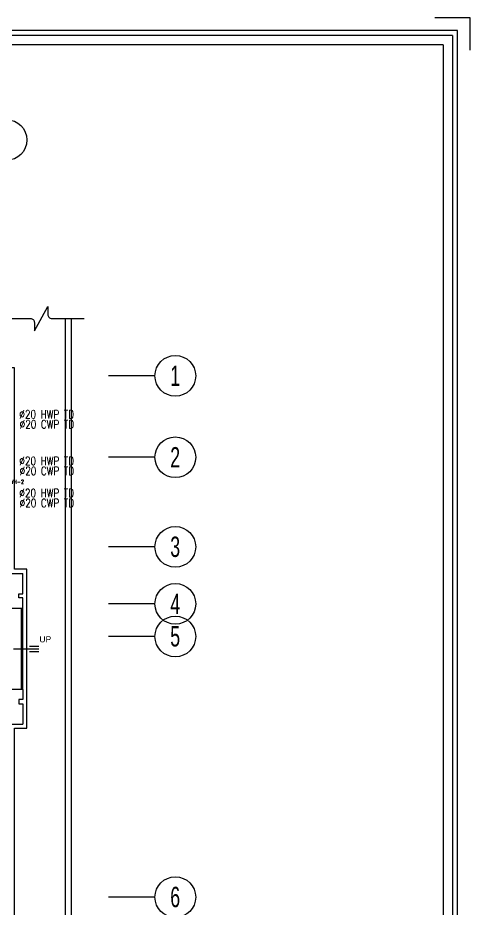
# Model space of a CAD drawing. Header units: metres. Extents: x -658 to -58, y -713 to -118.
# Drawn here: x -189.83 to -178.73, y -140.35 to -118.46 of the extents above; entities that cross this region are included whole.
import ezdxf
from ezdxf.enums import TextEntityAlignment as Align

# ---------------------------------------------------------------- set-up
doc = ezdxf.new("R2010")
doc.units = ezdxf.units.M
doc.header["$LTSCALE"] = 100
doc.layers.add('Fram', color=7, linetype='Continuous', lineweight=25)
doc.layers.add('plan', color=8, linetype='Continuous')
doc.layers.add('WATER TEXT', color=3, linetype='Continuous')
doc.styles.add('Arial', font='arial.ttf', dxfattribs={"height": 0.2})
doc.styles.add('TIMES', font='simplex.shx', dxfattribs={"width": 0.8, "height": 0.4})
doc.styles.add('XARB', font='xarb.shx', dxfattribs={"width": 0.65})

# ---------------------------------------------------------------- blocks, each defined once
blk = doc.blocks.new('G5GT5ET53')
at = {"ltscale": 0.025}
for p, q in [((-186.462, -127.251), (-187.6, -127.251)), ((-186.462, -129.251), (-187.6, -129.251)), ((-186.462, -131.451), (-187.6, -131.451)), ((-186.462, -132.851), (-187.6, -132.851)), ((-186.462, -133.651), (-187.6, -133.651)), ((-186.462, -140.051), (-187.6, -140.051))]:
    blk.add_line(p, q, dxfattribs=at)
for centre in [(-190.105, -121.459), (-185.962, -127.251), (-185.962, -129.251), (-185.962, -131.451), (-185.962, -132.851), (-185.962, -133.651), (-185.962, -140.051)]:
    blk.add_circle(centre, 0.5)
at = {"char_height": 0.5, "width": 0.84167, "attachment_point": 5, "style": 'XARB'}
for s, insert in [('1', (-185.965, -127.251)), ('2', (-185.965, -129.251)), ('3', (-185.965, -131.451)), ('4', (-185.965, -132.851)), ('5', (-185.965, -133.651)), ('6', (-185.965, -140.051))]:
    blk.add_mtext(s, dxfattribs=dict(at, insert=insert))
blk = doc.blocks.new('A$Cc2be8e3e')
at = {"layer": 'plan'}
for p, q in [((-0.453, 7.109), (-0.453, 22.619)), ((-0.303, 0), (-0.303, 22.619)), ((-1.803, 16.359), (-1.503, 16.359)), ((-1.503, 15.859), (-1.503, 16.359)), ((-1.603, 15.759), (-1.603, 15.859)), ((-1.603, 15.859), (-1.503, 15.859)), ((-1.503, 15.759), (-1.603, 15.759)), ((-1.503, 15.509), (-1.503, 15.759)), ((-4.003, 15.509), (-1.503, 15.509)), ((-1.727, 14.509), (-1.11, 14.509)), ((-1.341, 14.574), (-1.11, 14.574)), ((-1.341, 14.445), (-1.11, 14.445)), ((-1.503, 13.509), (-2.003, 13.509)), ((-1.503, 13.509), (-1.503, 13.259)), ((-1.503, 13.259), (-1.603, 13.259)), ((-1.603, 13.259), (-1.603, 13.159)), ((-1.603, 13.159), (-1.503, 13.159)), ((-1.503, 13.159), (-1.503, 12.659)), ((-1.803, 12.659), (-1.503, 12.659))]:
    blk.add_line(p, q, dxfattribs=at)
at = {"layer": 'plan', "ltscale": 0.4}
blk.add_line((-1.533, 13.509), (-1.533, 15.509), dxfattribs=at)
at = {"layer": 'plan', "ltscale": 0.05}
blk.add_line((-1.503, 13.509), (-1.503, 15.509), dxfattribs=at)
at = {"layer": 'plan'}
blk.add_lwpolyline([(-2.082, 22.619), (-1.317, 22.619, -0.414214), (-1.217, 22.519), (-1.217, 22.315), (-0.889, 22.915), (-0.889, 22.719, 0.414214), (-0.789, 22.619), (0, 22.619)], format="xyb", dxfattribs=at)
blk.add_lwpolyline([(-1.803, 1.209), (-1.403, 1.209), (-1.403, 4.209), (-1.703, 4.209), (-1.703, 12.559), (-1.403, 12.559), (-1.403, 16.459), (-1.703, 16.459), (-1.703, 21.409), (-11.103, 21.409), (-11.103, 15.409), (-2.103, 15.409), (-2.103, 12.559), (-2.003, 12.559)], dxfattribs=at)
blk.add_blockref('G5GT5ET53', (188.202, 148.461), dxfattribs=at)
at = {"layer": 'plan', "insert": (-1.095, 14.816), "char_height": 0.15, "width": 0.4344, "attachment_point": 1, "line_spacing_factor": 0.941778, "style": 'Arial'}
blk.add_mtext('UP', dxfattribs=at)
blk = doc.blocks.new('Fram')
for p, q in [((0, 28.928), (-0.601, 28.928)), ((0, 28.375), (0, 28.928)), ((-0.218, 28.71), (-40.691, 28.71)), ((-0.218, 0.218), (-0.218, 28.71)), ((-0.302, 28.626), (-40.606, 28.626)), ((-0.302, 28.626), (-0.302, 0.302)), ((-0.458, 28.47), (-40.451, 28.47)), ((-0.458, 28.47), (-0.458, 3.931))]:
    blk.add_line(p, q)

msp = doc.modelspace()

# ---------------------------------------------------------------- block references
at = {"layer": 'Fram', "linetype": 'Continuous', "xscale": 1.443331752045014, "yscale": 1.443331752045014, "zscale": 1.443331752045014}
msp.add_blockref('Fram', (-178.727, -160.212), dxfattribs=at)
at = {"layer": 'plan'}
msp.add_blockref('A$Cc2be8e3e', (-188.202, -148.461), dxfattribs=at)

# ---------------------------------------------------------------- texts
at = {"layer": 'WATER TEXT', "color": 3, "style": 'TIMES', "width": 0.8}
for s, height, p in [('∅20 HWP TD', 0.2, (-189.117, -128.196)), ('∅20 CWP TD', 0.2, (-189.113, -128.441)), ('∅20 HWP TD', 0.2, (-189.117, -129.341)), ('∅20 CWP TD', 0.2, (-189.113, -129.586)), ('EWH-2', 0.1, (-189.885, -129.852)), ('∅20 HWP TD', 0.2, (-189.117, -130.129)), ('∅20 CWP TD', 0.2, (-189.113, -130.375))]:
    msp.add_text(s, height=height, dxfattribs=at).set_placement(p, align=Align.MIDDLE_CENTER)

doc.saveas('drawing.dxf')
